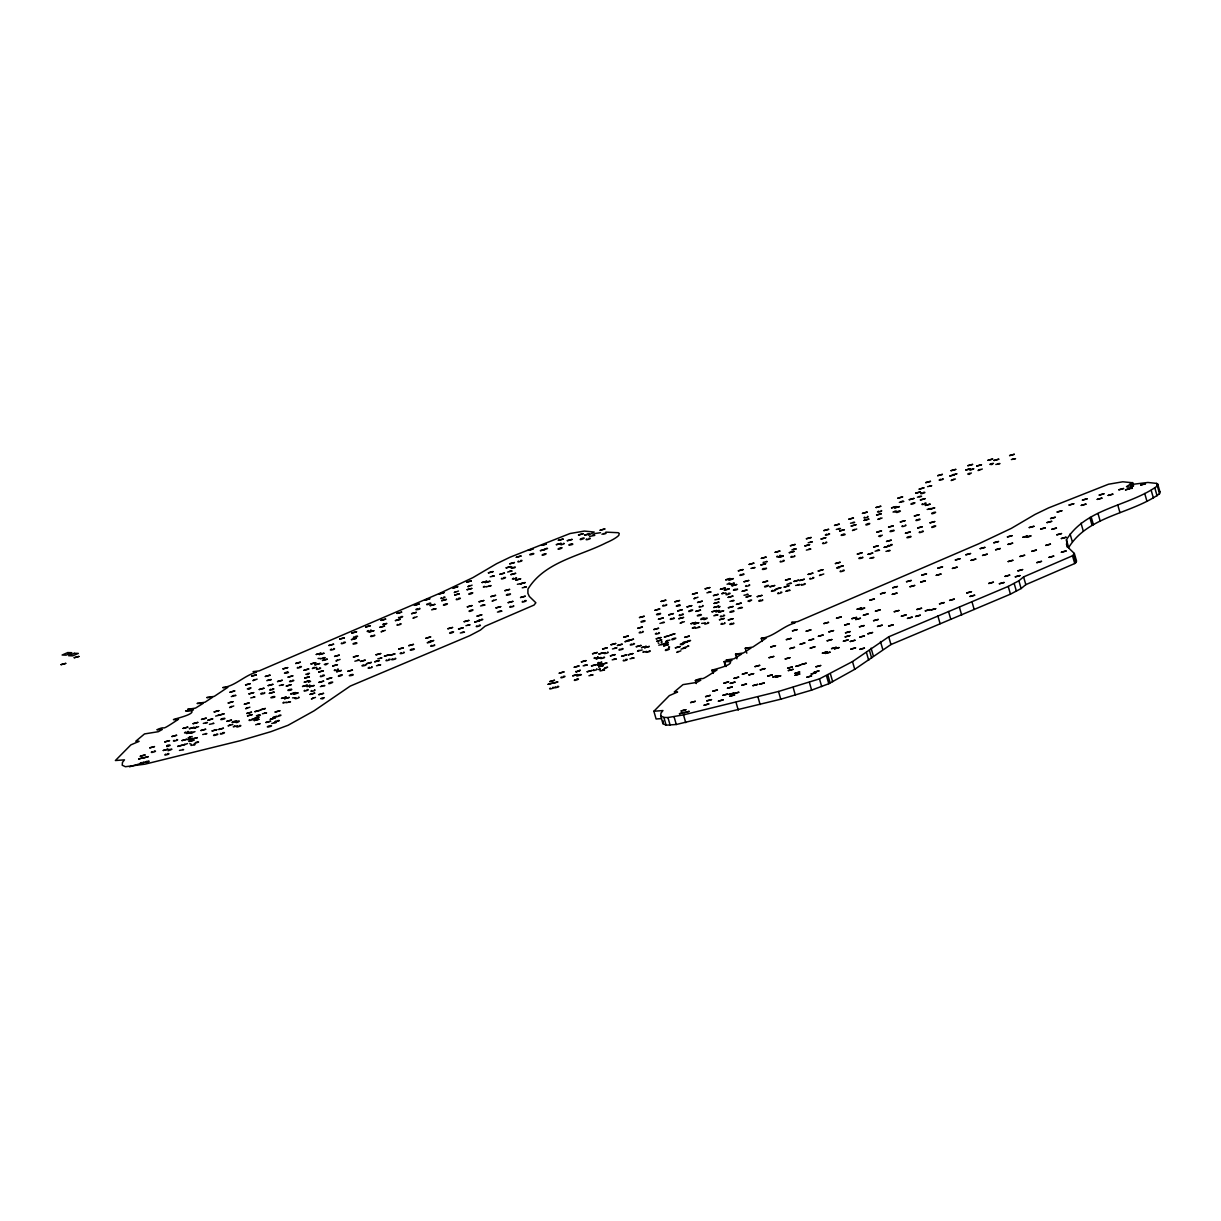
<?xml version="1.0" encoding="UTF-8"?>
<svg xmlns="http://www.w3.org/2000/svg" width="1221" height="1221" viewBox="0 0 1221 1221"><rect width="100%" height="100%" fill="white"/><g stroke="black" fill="none" stroke-linecap="round" stroke-linejoin="round"><path stroke-width="1.5" d="M1067.276 547.145L1066.437 539.789C1086.278 507.753 1128.753 506.517 1157.279 486.034L1157.722 484.157L1156.669 483.409L1147.893 482.463L1133.653 484.218L1131.455 485.332L1132.34 488.431M1066.391 544.047L1067.81 547.161L1074.343 553.464L1076.586 561.217L1074.755 563.522L1025.823 584.645L1021.122 588.537L1010.454 594.154L890.948 644.551L854.731 669.322L828.784 683.729L811.629 690.124L780.768 699.206L676.297 724.496L666.117 725.167L662.927 723.671L660.683 715.918L660.973 713.095L662.942 710.546L653.876 711.248L656.104 719.001L661.553 718.574M662.927 723.671L663.201 720.848M190.842 733.256L192.811 732.02M231.288 696.581L235.943 695.466L235.104 695.222M232.753 724.48L228.052 725.885L230.174 724.74M580.128 670.207L579.227 671.092M629.563 640.476L628.205 640.308M681.043 649.129L685.714 647.878L684.889 647.618M727.029 584.187L730.723 583.653M1066.437 539.789L1068.665 547.542C1088.522 515.506 1130.982 514.255 1159.523 493.772L1159.95 491.895L1157.722 484.157M660.683 715.918L663.873 717.429L667.933 717.536L683.485 714.88L778.525 691.468L819.474 678.876L852.502 661.568L888.72 636.797L1008.225 586.416L1018.879 580.784L1023.58 576.907L1072.511 555.784L1074.343 553.464M653.876 711.248L669.337 695.604L677.579 692.048L674.251 691.956L682.982 684.63L696.779 682.417L700.823 680.158L695.36 680.479L696.245 683.577M215.613 716.086L220.116 715.002L218.147 715.094M209.432 724.343L213.904 723.397L213.065 723.153M266.804 680.646L271.291 679.563L268.116 680.021M320.68 658.73L325.168 657.646L323.199 657.737M255.662 724.74L260.149 723.656L258.18 723.748M276.724 716.147C263.98 720.375 287.439 714.193 279.121 715.247M271.764 723.473L276.236 722.542L275.412 722.283M320.36 686.599L324.832 685.668L324.008 685.408M354.868 661.202L359.356 660.118L357.402 660.21M431.639 609.828L436.126 608.745L432.951 609.203M429.288 641.559L433.776 640.491L427.197 642.734L430.357 642.277M486.66 586.721L491.147 585.653L489.194 585.729M431.685 641.651L430.509 641.3M507.615 572.054L512.103 570.985L509.523 571.23M480.555 605.967L485.012 605.036L484.188 604.777M517.368 584.279L521.657 583.516M497.435 612.087L501.907 611.156L501.083 610.897M575.717 671.428L576.358 671.855M612.469 648.946L616.956 647.878L614.987 647.954M600.091 670.985L604.578 669.917L602.625 669.993M659.92 623.412L664.407 622.344L662.438 622.42M642.2 649.954L637.53 651.205L639.041 650.259M714.911 599.801L719.383 598.87L718.559 598.611M695.482 628.235L699.969 627.151L698 627.243M701.678 623.397L705.189 623.061M791.864 549.923L796.336 548.977L795.512 548.733M737.957 608.562L742.414 607.631L741.59 607.386M806.348 550.122L810.836 549.053L808.882 549.129M786.95 584.325L791.437 583.241L789.483 583.333M785.668 591.285L790.14 590.338L789.3 590.094M899.328 502.365L903.799 501.434L902.975 501.175M893.009 512.042L896.535 511.706M875.075 551.205L879.547 550.259L878.723 550.015M588.476 535.21L594.2 532.051L584.31 531.074L570.009 533.531L510.103 557.188L496.642 563.675L472.817 577.67L440.232 593.085L259.203 670.878L253.083 671.657L256.486 672.222C244.307 675.472 235.21 686.156 222.787 687.606L227.884 687.286L214.286 696.367L206.761 697.573L212.591 697.252L204.96 702.243L197.069 703.449L203.113 703.388L195.528 708.104L187.637 709.309L193.498 709.737L185.607 710.943L191.651 710.866C195.879 715.567 160.699 721.382 178.495 719.245C156.761 733.699 169.017 724.374 156.883 729.776L162.332 729.441L158.287 731.7L144.505 733.928L135.775 741.239L139.102 741.33L130.861 744.886L115.385 760.53L124.466 759.844L122.482 762.377L122.207 765.216L125.397 766.712L145.009 764.163L240.049 740.75L270.909 731.669L288.064 725.274L314.011 710.866L350.229 686.095L469.734 635.698L480.402 630.082L485.103 626.19L534.035 605.067L535.866 602.762L529.334 596.443L527.899 593.33L527.945 589.087C544.81 561.675 579.563 556.333 606.226 542.765A34.386 6.914 -16.1 0 0 618.803 535.317L619.23 533.44L618.192 532.707L605.845 532.127M762.163 641.422L761.278 638.324C773.687 636.874 782.798 626.19 794.963 622.939L791.574 622.374L797.695 621.596L978.708 543.803L1011.293 528.388L1035.118 514.392L1048.58 507.905L1108.485 484.233L1122.786 481.791L1132.691 482.768L1126.51 486.614C1128.051 488.232 1136.812 485.622 1131.455 485.332M247.329 688.903L248.763 689.346L251.068 687.911M203.312 723.412L207.478 722.542L205.525 722.634M250.763 697.878L254.93 697.008L253.556 696.962M318.055 658.47L320.711 658.531M279.334 685.546L283.501 684.676L281.547 684.752M202.717 734.508L206.883 733.638L205.51 733.592M189.774 743.711L191.209 744.154M179.456 750.411L183.593 749.679L182.768 749.419M382.722 624.374L386.874 623.504L383.715 623.946M190.949 745.451L195.101 744.581L193.742 744.535M305.769 674.267L307.814 674.541L309.493 673.259M316.727 667.353L312.378 668.528L314.346 667.292M324.298 664.438L325.732 664.865L328.022 663.43M262.423 713.751L266.59 712.881L264.621 712.972M292.521 697.863L295.711 697.725M286.325 702.686L290.491 701.816L288.538 701.907M490.186 576.831L494.352 575.961L492.384 576.037M377.808 658.791L381.959 657.905L380.586 657.875M320.619 698.61L322.68 698.885L324.359 697.618M376.511 665.75L380.677 664.865L378.098 665.124M601.907 534.218L606.059 533.348L603.495 533.608M522.237 587.82L526.404 586.935L524.45 587.026M465.934 625.671L470.085 624.786L468.131 624.877M460.302 633.012L464.468 632.127L461.889 632.386M583.165 665.857L587.332 664.972L584.157 665.43M629.38 640.659L624.893 641.742L627.625 640.43M706.928 592.811L711.095 591.941L708.516 592.185M750.915 568.421L755.082 567.551L752.502 567.796M763.125 562.362L767.261 561.629L766.437 561.37M612.194 659.844L616.361 658.974L613.781 659.218M588.934 675.747L593.085 674.862L590.521 675.121M808.195 542.75L812.362 541.88L810.393 541.971M836.309 529.41L840.475 528.54L838.522 528.617M629.975 658.821L634.142 657.951L631.562 658.195M658.043 642.795L658.882 643.36M850.518 523.244L854.685 522.374L852.731 522.466M658.76 645.192L662.927 644.306L660.958 644.398M729.944 601.373L734.096 600.503L732.142 600.595M743.986 595.283L748.152 594.398L746.779 594.368M713.797 615.781L717.963 614.911L714.789 615.353M927.548 486.614L931.715 485.744L929.761 485.821M747.924 601.053L749.358 601.48L751.663 600.045M952.838 474.664L957.005 473.794L955.631 473.763M917.414 497.191L921.58 496.321L919.001 496.565M967.643 473.977L969.077 474.42L971.382 472.985M795.68 585.454L799.847 584.569L797.878 584.661M989.743 464.316L991.788 464.575L993.482 463.308M878.586 536.156L880.02 536.599L882.31 535.149M995.832 464.453L999.999 463.583L998.045 463.675M927.166 509.416L931.135 508.852M1011.37 459.554L1015.536 458.684L1012.972 458.943M869.779 558.333L873.931 557.463L871.367 557.722M885.958 551.373L890.124 550.488L888.171 550.579M341.895 642.872C338.538 645.39 349.572 641.407 343.65 642.307M354.09 636.813C350.732 639.3 361.737 635.408 355.845 636.248M399.16 617.2C395.802 619.719 406.837 615.735 400.915 616.636M427.289 603.861C423.931 606.379 434.966 602.38 429.044 603.281M441.498 597.695C438.003 599.999 448.428 596.81 443.849 597.008M518.528 561.065C515.048 563.324 525.412 560.256 520.863 560.363M297.909 667.261C294.551 669.78 305.586 665.781 299.664 666.681M542.658 554.441C539.59 557.097 550.824 552.441 543.803 554.029M397.649 624.374C394.154 626.678 404.578 623.488 400 623.672M558.623 548.443C555.555 551.098 566.788 546.443 559.752 548.031M580.723 538.766C577.655 541.422 588.888 536.767 581.852 538.354M443.971 604.456C440.903 607.112 452.136 602.457 445.1 604.044M456.852 598.839C453.495 601.358 464.529 597.374 458.608 598.275M469.322 593.482C466.269 596.123 477.442 591.559 470.467 593.07M484.31 586.294L483.348 587.026L486.507 586.584M501.999 578.128C498.641 580.647 509.676 576.663 503.754 577.564M586.813 538.904C583.333 541.178 593.696 538.095 589.148 538.217M317.139 668.589C313.797 670.878 324.023 667.689 319.49 667.887M174.145 740.308C170.65 742.612 181.074 739.407 176.48 739.605M152.014 751.632C148.535 753.891 158.898 750.823 154.35 750.93M320.909 675.824C317.735 678.342 328.51 674.343 322.665 675.259M334.951 669.734C331.669 671.764 340.873 669.444 337.82 668.955M469.551 610.607C466.712 613.263 477.625 608.607 470.695 610.21M304.777 690.231C301.282 692.536 311.706 689.346 307.112 689.544M338.904 675.503C335.836 678.174 347.069 673.504 340.033 675.091M283.745 702.151L282.921 702.975L286.492 702.228M220.955 733.272C217.765 735.79 228.556 731.791 222.71 732.692M249.725 719.642C246.245 721.947 256.654 718.757 252.075 718.94M237.469 725.93L233.303 726.8L234.814 725.854M295.757 697.863C292.338 699.892 301.709 697.573 298.626 697.084M311.63 690.537C308.348 692.582 317.552 690.247 314.499 689.773M329.243 682.814C326.19 685.485 337.408 680.814 330.387 682.402M386.66 659.905C383.165 662.194 393.574 659.004 388.995 659.203M450.106 632.509C447.252 635.164 458.165 630.509 451.251 632.112M522.771 601.266C519.581 603.785 530.372 599.786 524.526 600.701M275.183 721.443L276.175 721.016M476.938 625.824C473.443 628.113 483.867 624.923 479.273 625.121M777.38 556.089C773.9 558.394 784.309 555.204 779.731 555.402M864.697 517.155C861.278 519.2 870.649 516.865 867.566 516.376M730.921 583.638C727.426 585.943 737.85 582.753 733.272 582.951M780.83 561.095C777.334 563.4 787.759 560.21 783.18 560.393M823.305 542.78C819.886 544.825 829.257 542.506 826.174 542.017M866.33 524.175C863.491 526.8 874.343 522.237 867.475 523.763M911.477 503.464C908.409 506.135 919.642 501.48 912.621 503.067M679.868 614.697C676.388 617.002 686.797 613.812 682.218 614.01M725.885 592.902L721.718 593.772L723.229 592.826M689.255 610.668C686.217 613.308 697.389 608.73 690.399 610.256M896.977 511.477C893.589 514.484 905.158 509.615 898.061 511.233M699.801 606.242C696.382 608.287 705.753 605.967 702.67 605.463M726.617 593.925C723.259 596.428 734.294 592.444 728.372 593.345M594.78 657.524C591.361 659.569 600.732 657.234 597.649 656.745M746.275 585.515C742.856 587.56 752.228 585.241 749.129 584.752M561.492 676.968C558.119 679.486 569.154 675.488 563.247 676.388M922.618 503.708C919.123 506.013 929.547 502.823 924.953 503.021M579.609 670.726L576.816 671.642M550.335 688.095C546.855 690.399 557.264 687.209 552.686 687.392M765.109 586.111C762.057 588.781 773.275 584.111 766.254 585.698M593.727 669.688C590.308 671.718 599.679 669.398 596.596 668.91M574.969 679.593C571.596 682.096 582.646 678.113 576.724 679.013M902.548 525.732C899.282 527.716 908.393 525.503 905.402 524.954M623.824 660.027C620.634 662.515 631.394 658.623 625.579 659.462M661.233 642.658L662.209 641.925L661.355 641.819M932.157 512.942C929.318 515.598 940.231 510.927 933.302 512.53M643.757 651.404L642.918 652.228L646.504 651.48M672.344 638.873C669.291 641.544 680.509 636.874 673.488 638.461M705.234 623.183C701.739 625.488 712.164 622.298 707.57 622.496M646.84 651.48C643.36 653.784 653.769 650.595 649.19 650.793M721.107 615.872C717.612 618.177 728.037 614.987 723.458 615.186M778.357 592.796C774.877 595.1 785.286 591.91 780.707 592.093M810.378 578.205C806.883 580.509 817.292 577.319 812.713 577.502M668.574 647.74L669.551 647.008L668.696 646.901M801.861 584.31C798.381 586.568 808.745 583.501 804.196 583.623M665.903 649.648C662.85 652.319 674.068 647.649 667.048 649.236M888.766 545.222C885.439 547.695 896.428 543.772 890.521 544.642M919.886 531.761C916.391 534.065 926.815 530.876 922.221 531.059M932.249 526.602C929.181 529.273 940.414 524.618 933.378 526.205M840.796 570.848C837.301 573.153 847.725 569.963 843.131 570.161M695.36 680.479C707.493 675.091 695.253 684.401 716.986 669.963C699.175 672.099 734.355 666.284 730.143 661.584L724.084 661.645L725.427 666.3M455.769 591.605L454.243 592.551L458.501 591.025M368.452 630.555C363.568 632.707 373.824 630.738 370.772 629.99M331.639 649.053C326.755 651.205 337.027 649.236 333.974 648.488M414.362 617.231L412.988 618.269L417.109 616.651M513.675 578.174C508.913 580.311 519.032 578.342 516.01 577.609M371.901 635.546C367.002 637.698 377.274 635.729 374.221 634.996M337.332 659.981L335.958 661.019L340.079 659.401M493.605 600.183L492.094 601.129L496.352 599.603M290.873 680.692C285.79 683.15 297.359 680.25 292.674 680.204M270.94 689.163C265.98 691.62 277.396 688.69 272.741 688.675M185.851 731.974C180.769 734.432 192.338 731.516 187.652 731.486M510.943 606.211C506.181 608.348 516.3 606.394 513.278 605.662M479.838 619.673C474.755 622.13 486.324 619.23 481.639 619.2M401.434 652.655C396.55 654.807 406.822 652.838 403.754 652.106M369.429 667.246C364.545 669.398 374.816 667.429 371.749 666.697M392.918 658.76C388.034 660.912 398.305 658.958 395.253 658.211M235.76 721.764C225.305 724.664 240.216 718.36 235.653 721.993C235.821 724.251 243.528 719.016 236.111 721.779M431.868 645.314C427.121 647.405 437.149 645.558 434.188 644.749M184.798 744.138L183.425 745.176L187.53 743.558M141.407 762.545C136.325 765.018 147.894 762.102 143.208 762.072M214.881 734.493C209.798 736.95 221.383 734.035 216.682 734.004M166.025 754.044C161.08 756.501 172.482 753.571 167.826 753.555M237.912 725.946C232.829 728.403 244.398 725.488 239.713 725.457M940.46 479.227C935.378 481.685 946.962 478.769 942.261 478.739M921.977 492.704C916.91 495.115 928.418 492.338 923.778 492.216M878.83 511.08C873.946 513.232 884.202 511.263 881.15 510.515M826.678 534.157C821.596 536.614 833.165 533.699 828.479 533.669M741.116 574.389C736.065 576.8 747.557 574.023 742.917 573.901M663.873 605.021C659.096 607.158 669.23 605.204 666.193 604.456M792.063 556.242C787.209 558.348 797.374 556.501 794.398 555.677M695.237 597.771L693.864 598.809L697.985 597.206M917.139 519.566C912.179 522.008 923.595 519.093 918.94 519.078M671.489 618.421C666.559 620.817 677.884 618.04 673.29 617.933M640.476 631.868C635.592 634.02 645.848 632.051 642.795 631.318M718.543 607.478L720.069 606.532L718.696 606.501M605.357 652.579C600.579 654.715 610.698 652.747 607.676 652.014M656.623 633.104C651.892 635.195 661.904 633.363 658.943 632.554M631.562 644.016C626.48 646.474 638.049 643.574 633.363 643.528M620.222 649.038C615.14 651.51 626.709 648.595 622.023 648.565M772.725 590.338C767.643 592.796 779.227 589.88 774.526 589.85M601.694 657.554C596.84 659.661 607.005 657.798 604.013 656.99M703.922 618.681C696.504 621.428 704.212 616.208 704.38 618.467C700.854 621.901 712.652 616.086 703.968 618.818M838.186 567.109L836.66 568.055L839.239 567.811M821.016 574.557L819.505 575.503L823.763 573.977M598.9 662.377C594.017 664.529 604.288 662.56 601.236 661.813M600.244 668.62L598.717 669.566L600.091 669.596M555.814 686.797C550.732 689.27 562.316 686.355 557.615 686.324M722.221 623.305C717.338 625.457 727.609 623.488 724.557 622.741M678.159 651.388L676.785 652.426L680.906 650.808M746.809 653.174L745.253 648.29L752.777 647.069L766.361 637.988L761.278 638.324M531.593 553.693C525.213 556.196 537.377 553.693 532.783 553.403M513.095 567.17C506.944 569.322 517.658 567.857 514.819 566.819M469.948 585.546L467.841 586.691L472.1 585.164M417.796 608.623C411.645 610.775 422.359 609.294 419.52 608.256M383.196 630.708L381.074 631.852L385.332 630.326M508.257 594.032C502.106 596.184 512.82 594.703 509.981 593.665M254.991 679.486L252.884 680.631L257.143 679.105M481.868 605.341L483.073 604.975M248.321 688.476L250.122 688.003M325.29 664.01L326.495 663.644M232.784 695.772L234.005 695.421M498.763 611.462L499.969 611.095M262.607 692.887C256.456 695.039 267.17 693.559 264.331 692.521M231.593 706.349L229.624 707.57L233.745 705.967M308.47 682.341L310.561 681.349L309.737 681.089M363.858 664.804C357.692 666.956 368.406 665.491 365.583 664.438M412.133 649.023C405.647 651.541 417.948 649.038 413.339 648.748M990.735 463.888L992.536 463.4M247.741 707.57L245.635 708.714L249.893 707.188M980.142 469.398L978.036 470.528L982.295 469.017M968.635 473.55L969.84 473.199M196.474 727.044L194.368 728.189L198.626 726.663M222.68 718.482C216.178 721 228.495 718.497 223.886 718.207M321.688 685.973L322.893 685.607M900.64 501.739L902.441 501.251M190.033 736.843L188.065 738.079L192.17 736.461M313.354 697.771L311.37 699.007L315.491 697.389M321.611 698.183L322.832 697.832M894.337 511.416L896.138 510.927M793.177 549.282L794.978 548.809M854.578 529.38L852.472 530.525L856.73 528.998M146.947 761.278C140.568 763.766 152.732 761.278 148.138 760.988M269.276 725.854C262.79 728.372 275.091 725.869 270.482 725.564M764.285 568.33C758.134 570.482 768.848 569.017 766.01 567.963M728.525 583.379L729.731 583.012M891.941 530.479C885.439 532.997 897.756 530.494 893.146 530.189M879.578 535.729L880.784 535.378M658.394 613.614C652.365 615.75 662.942 614.3 660.118 613.263M735.363 589.148C729.196 591.3 739.911 589.835 737.087 588.781M642.856 620.909C636.37 623.427 648.672 620.924 644.062 620.619M908.836 536.599C902.334 539.117 914.651 536.614 910.027 536.309M860.713 557.432C854.563 559.584 865.277 558.119 862.438 557.081M699.16 614.758C692.795 617.261 704.944 614.774 700.366 614.468M682.218 622.069L680.112 623.214L684.37 621.687M748.916 600.625L750.717 600.137M786.98 590.659L788.201 590.292M760.591 600.03C754.441 602.182 765.155 600.701 762.316 599.664M739.27 607.936L741.071 607.447M731.761 611.111C725.259 613.629 737.576 611.126 732.951 610.821M695.436 627.777L692.276 628.082L694.978 626.907M667.765 640.353L665.796 641.59L669.917 639.972M731.684 623.321C725.533 625.473 736.248 624.007 733.409 622.969M578.22 675.03L580.021 674.557M604.883 667.811L607.219 667.246M129.457 766.819L140.323 763.629M736.889 658.821L735.546 654.166L743.436 652.96L751.083 647.969L745.253 648.29M724.084 661.645L731.974 660.454L726.113 660.027L734.004 658.821L741.605 654.09L735.546 654.166M571.291 543.894C563.629 546.367 576.251 544.352 571.871 543.772M953.891 479.197L951.159 480.509L955.417 478.983M355.433 642.826C347.97 645.192 360.256 643.406 356.013 642.704M286.981 672.084C279.38 674.48 291.819 672.664 287.561 671.962M880.555 518.238L877.838 519.413L882.081 518.025M307.356 673.641L308.562 673.351M928.754 508.791L931.333 508.531M843.635 534.172C836.034 536.568 848.488 534.752 844.23 534.05M290.308 689.27C283.135 691.315 293.849 690.43 291.407 689.071M351.74 674.526C344.215 676.968 356.669 674.984 352.32 674.404M273.367 696.565C265.69 699.038 278.312 697.038 273.947 696.443M258.898 714.85C251.236 717.338 263.858 715.323 259.493 714.728M876.999 550.381L878.189 550.091M678.8 604.99C671.138 607.463 683.76 605.448 679.395 604.868M169.337 749.511L171.917 749.251L168.086 750.762M196.016 742.276L198.596 742.032L194.337 743.543M687.988 640.735L690.567 640.491L686.721 641.987M683.165 647.985L688.812 646.031L687.972 645.787M561.034 544.887L564.331 543.604L563.491 543.345M306.944 686.69L310.241 685.393L309.417 685.149M274.298 722.481L279.35 720.558L277.976 720.527M167.338 746.306C174.74 744.749 165.14 744.444 166.88 746.519M167.994 746.321L166.819 746.382M972.45 468.757L973.824 468.788L969.978 470.299M546.153 548.427L547.527 548.458L542.841 549.862M718.375 610.561L719.734 610.592L715.903 612.103M683.729 643.024C694.474 640.231 679.258 641.941 684.035 643.223C683.211 645.817 676.342 644.352 683.623 643.253M600.503 532.692L595.176 533.501L592.963 534.615L594.749 535.378L589.59 536.416M603.8 668.879L607.631 667.231M580.54 674.48L581.379 674.725L576.846 676.083M191.132 733.287L194.963 731.638M580.067 670.268L575.946 671.871M1158.912 491.163L1159.95 491.895M1156.669 483.409L1159.523 493.772M1154.868 488.095L1157.096 495.833M1151.189 490.354L1153.418 498.092M1144.718 493.482L1146.946 501.236M1132.462 482.524L1133.576 485.866M1130.112 483.882L1131.455 488.522M1117.703 504.807L1119.947 512.545M1097.984 513.476L1100.228 521.23M1091.223 517.078L1093.451 524.832M1089.819 517.521L1092.062 525.259M1081.012 523.183L1083.241 530.921M1070.084 533.989L1072.313 541.727M1073.839 554.868L1076.083 562.622M1072.511 555.784L1074.755 563.522M1023.58 576.907L1025.823 584.645M1018.879 580.784L1021.122 588.537M1014.178 583.501L1016.421 591.239M1008.225 586.416L1010.454 594.154M971.947 601.724L974.175 609.477M959.431 607.295L961.675 615.048M948.534 611.492L950.777 619.23M937.865 615.918L940.109 623.672M888.72 636.797L890.948 644.551M880.478 641.544L882.722 649.282M871.077 648.137L873.32 655.875M869.398 650.213L871.626 657.966M866.452 652.502L868.696 660.24M852.502 661.568L854.731 669.322M830.448 673.961L832.676 681.715M827.869 675.076L830.097 682.829M826.541 675.991L828.784 683.729M819.474 678.876L821.718 686.614M809.386 682.371L811.629 690.124M793.116 687.362L795.344 695.115M778.525 691.468L780.768 699.206M757.905 696.809L760.134 704.563M736.141 654.425L737.041 657.524M724.679 661.904L726.022 666.559M736.019 702.365L738.262 710.103M712.27 670.314L713.156 673.412M712.041 670.07L712.942 673.168M683.485 714.88L685.729 722.634M674.053 716.758L676.297 724.496M667.933 717.536L670.176 725.274M663.873 717.429L666.117 725.167M61.065 664.651L65.736 663.4L61.065 664.651M74.237 657.707L78.907 656.455L74.237 657.707M138.66 758.989L143.315 757.722L138.66 758.989M140.323 756.226L144.994 754.975L140.323 756.226M143.59 757.905L148.26 756.638L143.59 757.905M149.801 747.847L154.457 746.596L149.801 747.847M163.278 750.472L167.949 749.221L163.278 750.472M164.789 741.895L169.46 740.643L164.789 741.895M171.917 736.522L176.587 735.271L171.917 736.522M177.686 746.413L182.356 745.161L177.686 746.413M183.089 728.403L187.759 727.151L183.089 728.403M182.036 740.567L186.706 739.316L182.036 740.567M186.676 733.47L191.346 732.218L186.676 733.47M188.003 739.712L192.674 738.461L188.003 739.712M189.453 728.647L194.124 727.395L189.453 728.647M189.179 741.452L193.849 740.201L189.179 741.452M193.116 723.671L197.787 722.42L193.116 723.671M192.659 738.903L197.329 737.652L192.659 738.903M201.541 719.413L206.212 718.162L201.541 719.413M200.961 730.509L205.616 729.258L200.961 730.509M207.982 720.146L212.652 718.894L207.982 720.146M214.179 711.889L218.849 710.637L214.179 711.889M212.133 730.921L216.804 729.654L212.133 730.921M219.322 715.109L223.992 713.858L219.322 715.109M218.742 729.486L223.397 728.235L218.742 729.486M228.235 702.975L232.906 701.709L228.235 702.975M230.036 692.2L234.691 690.949L230.036 692.2M226.816 721.367L231.486 720.1L226.816 721.367M245.574 684.92L250.229 683.653L245.574 684.92M244.383 704.196L249.053 702.945L244.383 704.196M248.992 693.879L253.663 692.628L248.992 693.879M251.633 676.113L256.303 674.862L251.633 676.113M246.795 713.461L251.465 712.209L246.795 713.461M247.512 715.857L252.182 714.606L247.512 715.857M254.93 711.645L259.6 710.393L254.93 711.645M254.151 718.559L258.806 717.307L254.151 718.559M254.212 720.543L258.883 719.276L254.212 720.543M259.249 689.514L263.919 688.262L259.249 689.514M260.653 709.767L265.323 708.501L260.653 709.767M265.369 676.449L270.024 675.182L265.369 676.449M268.177 685.591L272.848 684.34L268.177 685.591M269.383 693.36L274.053 692.109L269.383 693.36M265.934 722.481L270.589 721.229L265.934 722.481M270.329 719.276L275 718.024L270.329 719.276M277.564 681.547L282.234 680.295L277.564 681.547M275.152 712.026L279.823 710.775L275.152 712.026M283.013 668.879L287.668 667.612L283.013 668.879M281.532 698.366L286.202 697.115L281.532 698.366M284.554 698.702L289.224 697.435L284.554 698.702M286.325 686.049L290.995 684.798L286.325 686.049M288.11 677.121L292.781 675.869L288.11 677.121M290.751 693.864L298.214 692.826L294.368 694.322L293.544 694.077L295.284 692.521L290.751 693.864M295.696 663.476L300.351 662.225L295.696 663.476M303.998 670.268L308.669 669.016L303.998 670.268M302.564 686.461L307.234 685.195L302.564 686.461M304.655 678.082L309.325 676.831L304.655 678.082M304.334 682.142L309.005 680.875L304.334 682.142M311.004 663.919L315.659 662.667L311.004 663.919M309.417 686.767L314.087 685.5L309.417 686.767M309.997 694.398L314.667 693.146L309.997 694.398M316.285 654.471L320.955 653.22L316.285 654.471M314.926 664.804L319.597 663.552L314.926 664.804M319.23 654.532L323.901 653.281L319.23 654.532M318.696 672.054L323.367 670.787L318.696 672.054M318.925 682.402L323.596 681.15L318.925 682.402M322.527 660.439L327.197 659.187L322.527 660.439M318.849 694.627L323.519 693.36L318.849 694.627M328.892 645.482L333.562 644.23L328.892 645.482M327.03 679.029L331.7 677.777L327.03 679.029M332.738 665.949L337.408 664.697L332.738 665.949M334.585 656.41L339.255 655.158L334.585 656.41M339.682 639.102L344.353 637.835L339.682 639.102M336.691 671.718L341.346 670.466L336.691 671.718M351.877 633.027L356.547 631.776L351.877 633.027M351.465 639.621L356.12 638.369L351.465 639.621M347.756 671.321L352.426 670.07L347.756 671.321M353.418 656.99L358.089 655.738L353.418 656.99M360.5 661.431L365.171 660.179L360.5 661.431M365.69 626.984L370.36 625.732L365.69 626.984M369.139 631.974L373.809 630.723L369.139 631.974M366.666 663.675L371.337 662.423L366.666 663.675M374.755 661.751L379.41 660.5L374.755 661.751M379.838 627.335L384.508 626.083L379.838 627.335M376.037 654.792L380.708 653.54L376.037 654.792M380.952 620.39L385.622 619.123L380.952 620.39M384.432 656.12L389.102 654.868L384.432 656.12M390.171 655.204L394.841 653.937L390.171 655.204M395.436 620.589L400.106 619.337L395.436 620.589M396.947 613.415L401.617 612.164L396.947 613.415M398.687 649.084L403.342 647.832L398.687 649.084M411.614 613.659L416.285 612.408L411.614 613.659M414.438 605.25L419.108 603.998L414.438 605.25M408.776 645.65L413.446 644.398L408.776 645.65M425.076 600.076L429.746 598.824L425.076 600.076M430.189 605.631L434.859 604.38L430.189 605.631M425.946 638.217L430.616 636.95L425.946 638.217M439.285 593.925L443.956 592.658L439.285 593.925M441.743 600.671L446.413 599.419L441.743 600.671M453.006 588.034L457.677 586.782L453.006 588.034M447.893 628.739L452.564 627.472L447.893 628.739M454.639 595.054L459.31 593.803L454.639 595.054M458.531 629.013L463.202 627.747L458.531 629.013M466.59 582.173L471.26 580.921L466.59 582.173M467.109 589.697L471.779 588.446L467.109 589.697M464.163 621.672L468.833 620.421L464.163 621.672M467.338 606.837L472.008 605.57L467.338 606.837M474.725 622.038L479.395 620.787L474.725 622.038M477.075 616.101L481.746 614.85L477.075 616.101M479.105 601.77L483.775 600.518L479.105 601.77M482.097 582.509L486.767 581.257L482.097 582.509M485.225 582.524L489.896 581.272L485.225 582.524M488.415 572.832L493.086 571.581L488.415 572.832M490.857 596.611L495.528 595.36L490.857 596.611M499.786 574.358L504.456 573.092L499.786 574.358M496.001 607.89L500.671 606.639L496.001 607.89M506.166 567.857L510.836 566.605L506.166 567.857M504.899 590.659L509.569 589.407L504.899 590.659M509.752 563.797L514.407 562.545L509.752 563.797M510.927 574.603L515.598 573.336L510.927 574.603M508.195 602.64L512.851 601.388L508.195 602.64M516.315 557.28L520.97 556.028L516.315 557.28M515.918 580.082L520.589 578.83L515.918 580.082M520.467 583.821L525.137 582.57L520.467 583.821M520.558 597.496L525.213 596.23L520.558 597.496M528.235 550.32L532.905 549.068L528.235 550.32M540.445 550.656L545.1 549.404L540.445 550.656M541.605 545.344L546.26 544.093L541.605 545.344M556.394 544.658L561.065 543.406L556.394 544.658M558.409 540.338L563.079 539.087L558.409 540.338M567.322 540.689L571.993 539.423L567.322 540.689M548.122 684.309L552.792 683.058L548.122 684.309M549.801 681.562L554.471 680.295L549.801 681.562M553.067 683.241L557.722 681.974L553.067 683.241M578.51 534.981L583.165 533.73L578.51 534.981M559.264 673.183L563.934 671.932L559.264 673.183M584.6 535.134L589.255 533.867L584.6 535.134M572.756 675.808L577.411 674.557L572.756 675.808M574.267 667.231L578.937 665.979L574.267 667.231M600.137 530.235L604.807 528.968L600.137 530.235M581.394 661.858L586.065 660.607L581.394 661.858M587.164 671.748L591.834 670.497L587.164 671.748M592.567 653.739L597.237 652.487L592.567 653.739M591.513 665.903L596.184 664.651L591.513 665.903M596.153 658.806L600.824 657.554L596.153 658.806M597.481 665.048L602.151 663.797L597.481 665.048M598.931 653.983L603.601 652.731L598.931 653.983M598.656 666.788L603.327 665.537L598.656 666.788M602.594 649.007L607.264 647.756L602.594 649.007M602.136 664.239L606.806 662.988L602.136 664.239M611.019 644.749L615.689 643.498L611.019 644.749M610.424 655.845L615.094 654.593L610.424 655.845M617.46 645.482L622.13 644.215L617.46 645.482M623.656 637.225L628.327 635.973L623.656 637.225M621.611 656.257L626.266 654.99L621.611 656.257M628.8 640.445L633.47 639.194L628.8 640.445M628.205 654.822L632.875 653.571L628.205 654.822M637.713 628.296L642.383 627.045L637.713 628.296M639.499 617.536L644.169 616.284L639.499 617.536M636.294 646.703L640.964 645.436L636.294 646.703M641.544 647.618L646.199 646.367L641.544 647.618M644.627 647.71L649.297 646.443L644.627 647.71M655.036 610.241L659.706 608.989L655.036 610.241M653.861 629.532L658.531 628.281L653.861 629.532M658.47 619.215L663.14 617.963L658.47 619.215M661.11 601.449L665.781 600.198L661.11 601.449M656.272 638.797L660.943 637.545L656.272 638.797M656.99 641.193L661.66 639.941L656.99 641.193M664.407 636.98L669.077 635.729L664.407 636.98M663.614 643.894L668.284 642.643L663.614 643.894M663.69 645.863L668.36 644.612L663.69 645.863M668.726 614.85L673.397 613.598L668.726 614.85M670.131 635.088L674.801 633.836L670.131 635.088M674.831 601.785L679.502 600.518L674.831 601.785M677.655 610.927L682.325 609.676L677.655 610.927M678.861 618.696L683.531 617.444L678.861 618.696M675.396 647.817L680.066 646.565L675.396 647.817M687.041 606.883L691.712 605.631L687.041 606.883M684.63 637.362L689.3 636.11L684.63 637.362M692.475 594.2L697.145 592.948L692.475 594.2M691.01 623.702L695.68 622.451L691.01 623.702M679.486 713.72L684.157 712.454L679.486 713.72M681.165 710.958L685.836 709.706L681.165 710.958M694.032 624.023L698.702 622.771L694.032 624.023M695.802 611.385L700.472 610.134L695.802 611.385M697.588 602.457L702.258 601.205L697.588 602.457M684.432 712.637L689.087 711.385L684.432 712.637M705.158 588.812L709.828 587.56L705.158 588.812M690.628 702.579L695.298 701.327L690.628 702.579M713.476 595.604L718.131 594.352L713.476 595.604M712.041 611.782L716.696 610.531L712.041 611.782M714.132 603.418L718.803 602.167L714.132 603.418M713.812 607.478L718.482 606.211L713.812 607.478M720.466 589.255L725.137 588.003L720.466 589.255M704.12 705.204L708.775 703.952L704.12 705.204M705.601 696.642L710.271 695.39L705.601 696.642M718.894 612.103L723.565 610.836L718.894 612.103M706.822 700.869L711.492 699.618L706.822 700.869M719.474 619.734L724.145 618.482L719.474 619.734M725.762 579.807L733.378 578.601L730.051 580.036L728.693 580.006L730.005 578.418L725.762 579.807M724.404 590.14L729.074 588.888L724.404 590.14M712.728 691.223L717.399 689.972L712.728 691.223M728.174 597.39L732.844 596.123L728.174 597.39M728.403 607.737L733.073 606.486L728.403 607.737M732.005 585.775L736.675 584.523L732.005 585.775M728.327 619.947L732.997 618.696L728.327 619.947M718.421 701.144L723.091 699.892L718.421 701.144M738.369 570.817L743.024 569.566L738.369 570.817M723.931 683.134L728.601 681.883L723.931 683.134M722.908 695.314L727.579 694.062L722.908 695.314M736.507 604.364L741.178 603.113L736.507 604.364M727.487 688.217L732.157 686.965L727.487 688.217M742.215 591.285L746.886 590.033L742.215 591.285M744.062 581.745L748.717 580.479L744.062 581.745M730.295 683.378L734.966 682.127L730.295 683.378M728.937 694.444L733.592 693.192L728.937 694.444M729.929 696.184L734.599 694.932L729.929 696.184M749.16 564.423L753.815 563.171L749.16 564.423M733.958 678.388L738.629 677.136L733.958 678.388M746.153 597.054L750.823 595.802L746.153 597.054M734.111 693.513L738.766 692.261L734.111 693.513M742.353 674.145L747.023 672.893L742.353 674.145M741.788 685.24L746.458 683.989L741.788 685.24M761.355 558.363L766.025 557.112L761.355 558.363M760.927 564.957L765.598 563.705L760.927 564.957M757.234 596.657L761.904 595.39L757.234 596.657M748.946 674.892L753.616 673.641L748.946 674.892M762.896 582.325L767.566 581.074L762.896 582.325M755.005 666.605L759.676 665.353L755.005 666.605M752.975 685.653L757.63 684.401L752.975 685.653M769.978 586.767L774.648 585.515L769.978 586.767M775.167 552.319L779.837 551.053L775.167 552.319M760.301 669.856L764.972 668.604L760.301 669.856M759.569 684.218L764.239 682.966L759.569 684.218M778.616 557.31L783.287 556.059L778.616 557.31M776.144 589.01L780.814 587.759L776.144 589.01M769.077 657.707L773.748 656.44L769.077 657.707M770.817 646.932L775.472 645.68L770.817 646.932M767.658 676.098L772.328 674.847L767.658 676.098M784.218 587.087L788.888 585.836L784.218 587.087M789.315 552.67L793.986 551.419L789.315 552.67M785.515 580.128L790.17 578.876L785.515 580.128M790.43 545.726L795.085 544.459L790.43 545.726M772.908 677.014L777.563 675.762L772.908 677.014M775.991 677.106L780.662 675.854L775.991 677.106M793.909 581.455L798.58 580.204L793.909 581.455M786.37 639.636L791.04 638.385L786.37 639.636M785.225 658.943L789.895 657.676L785.225 658.943M789.819 648.61L794.489 647.344L789.819 648.61M799.648 580.54L804.303 579.273L799.648 580.54M792.475 630.845L797.145 629.593L792.475 630.845M804.914 545.924L809.584 544.673L804.914 545.924M787.637 668.208L792.307 666.941L787.637 668.208M806.425 538.751L811.095 537.499L806.425 538.751M788.354 670.588L793.024 669.337L788.354 670.588M808.149 574.419L812.82 573.168L808.149 574.419M795.771 666.376L800.442 665.124L795.771 666.376M794.978 673.29L799.648 672.038L794.978 673.29M795.054 675.274L799.724 674.007L795.054 675.274M800.121 644.23L804.792 642.979L800.121 644.23M806.196 631.181L810.866 629.929L806.196 631.181M801.495 664.499L806.165 663.232L801.495 664.499M821.092 538.995L825.747 537.744L821.092 538.995M823.916 530.586L828.586 529.334L823.916 530.586M818.253 570.985L822.923 569.734L818.253 570.985M808.974 640.323L813.644 639.071L808.974 640.323M810.225 648.092L814.895 646.84L810.225 648.092M806.883 677.212L811.553 675.946L806.883 677.212M811.171 674.007L815.842 672.756L811.171 674.007M818.406 636.278L823.076 635.027L818.406 636.278M834.553 525.412L839.209 524.16L834.553 525.412M814.254 672.176L818.925 670.924L814.254 672.176M815.994 666.773L820.665 665.506L815.994 666.773M823.87 623.58L828.525 622.328L823.87 623.58M839.666 530.967L844.337 529.716L839.666 530.967M822.405 653.128L827.075 651.861L822.405 653.128M835.423 563.553L840.094 562.286L835.423 563.553M825.365 653.433L830.036 652.182L825.365 653.433M827.166 640.796L831.837 639.529L827.166 640.796M828.861 631.868L833.531 630.601L828.861 631.868M838.583 567.078L843.253 565.811L838.583 567.078M848.763 519.261L853.433 517.994L848.763 519.261M831.593 648.595L836.263 647.344L831.593 648.595M836.522 618.177L841.193 616.926L836.522 618.177M851.22 526.007L855.89 524.755L851.22 526.007M834.386 648.809L839.056 647.557L834.386 648.809M844.611 625.06L849.267 623.809L844.611 625.06M843.406 641.193L848.061 639.926L843.406 641.193M862.484 513.369L867.139 512.118L862.484 513.369M845.497 632.814L850.167 631.562L845.497 632.814M845.176 636.874L849.847 635.622L845.176 636.874M857.356 554.059L862.026 552.808L857.356 554.059M864.117 520.39L868.772 519.139L864.117 520.39M851.876 618.665L856.547 617.414L851.876 618.665M850.259 641.498L854.929 640.247L850.259 641.498M850.869 649.129L855.539 647.878L850.869 649.129M855.753 619.52L860.408 618.269L855.753 619.52M857.127 609.203L864.773 608.012L861.446 609.447L860.072 609.401L861.37 607.814L857.127 609.203M868.009 554.349L872.679 553.082L868.009 554.349M876.068 507.509L880.738 506.257L876.068 507.509M859.462 626.8L864.132 625.549L859.462 626.8M876.586 515.033L881.241 513.782L876.586 515.033M859.767 637.133L864.437 635.882L859.767 637.133M863.384 615.201L868.039 613.949L863.384 615.201M873.641 547.008L878.296 545.741L873.641 547.008M859.767 649.374L864.437 648.122L859.767 649.374M876.815 532.158L881.486 530.906L876.815 532.158M869.734 600.213L874.389 598.962L869.734 600.213M867.872 633.775L872.542 632.509L867.872 633.775M873.58 620.695L878.25 619.444L873.58 620.695M884.202 547.374L888.857 546.108L884.202 547.374M875.457 611.126L880.127 609.874L875.457 611.126M886.553 541.437L891.223 540.186L886.553 541.437M888.583 527.106L893.253 525.854L888.583 527.106M891.574 507.844L896.245 506.593L891.574 507.844M880.524 593.833L885.179 592.567L880.524 593.833M877.517 626.449L882.188 625.198L877.517 626.449M894.703 507.86L899.373 506.608L894.703 507.86M897.893 498.168L902.563 496.916L897.893 498.168M900.335 521.947L904.99 520.695L900.335 521.947M892.719 587.759L897.389 586.507L892.719 587.759M892.292 594.352L896.962 593.101L892.292 594.352M888.598 626.052L893.268 624.801L888.598 626.052M909.263 499.694L913.918 498.427L909.263 499.694M905.478 533.226L910.133 531.974L905.478 533.226M894.26 611.721L898.915 610.469L894.26 611.721M915.643 493.192L920.313 491.941L915.643 493.192M914.376 515.995L919.047 514.728L914.376 515.995M919.215 489.133L923.885 487.881L919.215 489.133M901.388 616.162L906.058 614.911L901.388 616.162M906.531 581.715L911.202 580.463L906.531 581.715M920.405 499.938L925.06 498.672L920.405 499.938M917.658 527.976L922.328 526.724L917.658 527.976M909.981 586.721L914.651 585.454L909.981 586.721M925.777 482.616L930.448 481.364L925.777 482.616M907.508 618.406L912.163 617.154L907.508 618.406M925.396 505.418L930.066 504.166L925.396 505.418M929.944 509.157L934.614 507.905L929.944 509.157M915.628 616.468L920.298 615.216L915.628 616.468M920.68 582.066L925.35 580.814L920.68 582.066M921.794 575.122L926.464 573.87L921.794 575.122M916.895 609.493L921.565 608.241L916.895 609.493M930.02 522.832L934.691 521.565L930.02 522.832M937.713 475.656L942.368 474.404L937.713 475.656M925.32 610.851L929.99 609.584L925.32 610.851M949.907 475.992L954.578 474.74L949.907 475.992M951.067 470.68L955.738 469.413L951.067 470.68M931.013 609.935L935.668 608.684L931.013 609.935M936.278 575.335L940.948 574.068L936.278 575.335M937.835 568.147L942.505 566.88L937.835 568.147M939.514 603.83L944.184 602.564L939.514 603.83M965.872 469.993L970.542 468.727L965.872 469.993M952.441 568.421L957.111 567.17L952.441 568.421M967.887 465.674L972.557 464.423L967.887 465.674M955.371 559.981L960.042 558.714L955.371 559.981M949.617 600.396L954.288 599.129L949.617 600.396M976.8 466.025L981.455 464.758L976.8 466.025M965.872 554.777L970.542 553.525L965.872 554.777M971.077 560.363L975.747 559.096L971.077 560.363M966.788 592.948L971.458 591.697L966.788 592.948M987.972 460.317L992.642 459.05L987.972 460.317M969.947 596.474L974.617 595.222L969.947 596.474M980.173 548.656L984.843 547.39L980.173 548.656M994.062 460.47L998.732 459.203L994.062 460.47M982.569 555.433L987.24 554.181L982.569 555.433M993.848 542.765L998.503 541.514L993.848 542.765M988.735 583.47L993.39 582.203L988.735 583.47M995.603 549.771L1000.274 548.519L995.603 549.771M1009.614 455.57L1014.269 454.304L1009.614 455.57M999.373 583.745L1004.044 582.493L999.373 583.745M1007.432 536.904L1012.102 535.653L1007.432 536.904M1007.951 544.429L1012.606 543.177L1007.951 544.429M1005.005 576.404L1009.66 575.152L1005.005 576.404M1008.18 561.568L1012.85 560.302L1008.18 561.568M1015.307 576.816L1019.978 575.564L1015.307 576.816M1017.917 570.848L1022.588 569.581L1017.917 570.848M1019.947 556.501L1024.617 555.25L1019.947 556.501M1022.939 537.24L1031.135 535.836L1027.823 537.271L1026.449 537.225L1027.182 535.866L1022.939 537.24M1029.257 527.564L1033.928 526.312L1029.257 527.564M1031.699 551.343L1036.354 550.091L1031.699 551.343M1040.628 529.09L1045.283 527.838L1040.628 529.09M1036.843 562.622L1041.498 561.37L1036.843 562.622M1047.008 522.588L1051.678 521.336L1047.008 522.588M1045.756 545.405L1050.426 544.139L1045.756 545.405M1050.579 518.528L1055.249 517.277L1050.579 518.528M1051.769 529.334L1056.424 528.082L1051.769 529.334M1049.022 557.387L1053.692 556.12L1049.022 557.387M1057.172 512.026L1061.843 510.775L1057.172 512.026M1056.837 534.813L1061.507 533.562L1056.837 534.813M1061.37 538.537L1066.04 537.271L1061.37 538.537M1061.385 552.228L1066.055 550.976L1061.385 552.228M1069.092 505.036L1073.763 503.785L1069.092 505.036M1081.272 505.387L1085.942 504.136L1081.272 505.387M1082.432 500.076L1087.102 498.824L1082.432 500.076M1097.236 499.389L1101.907 498.137L1097.236 499.389M1099.251 495.07L1103.921 493.818L1099.251 495.07M1108.164 495.421L1112.819 494.169L1108.164 495.421M1118.863 489.789L1123.534 488.522L1118.863 489.789M1125.472 489.85L1130.142 488.583L1125.472 489.85M1140.75 485.012L1145.42 483.745L1140.75 485.012M67.75 652.579L62.118 655.021L66.148 655.128L71.78 652.701L67.75 652.579M74.283 653.296L68.651 655.723L72.695 655.83L78.327 653.403L74.283 653.296"/></g></svg>
